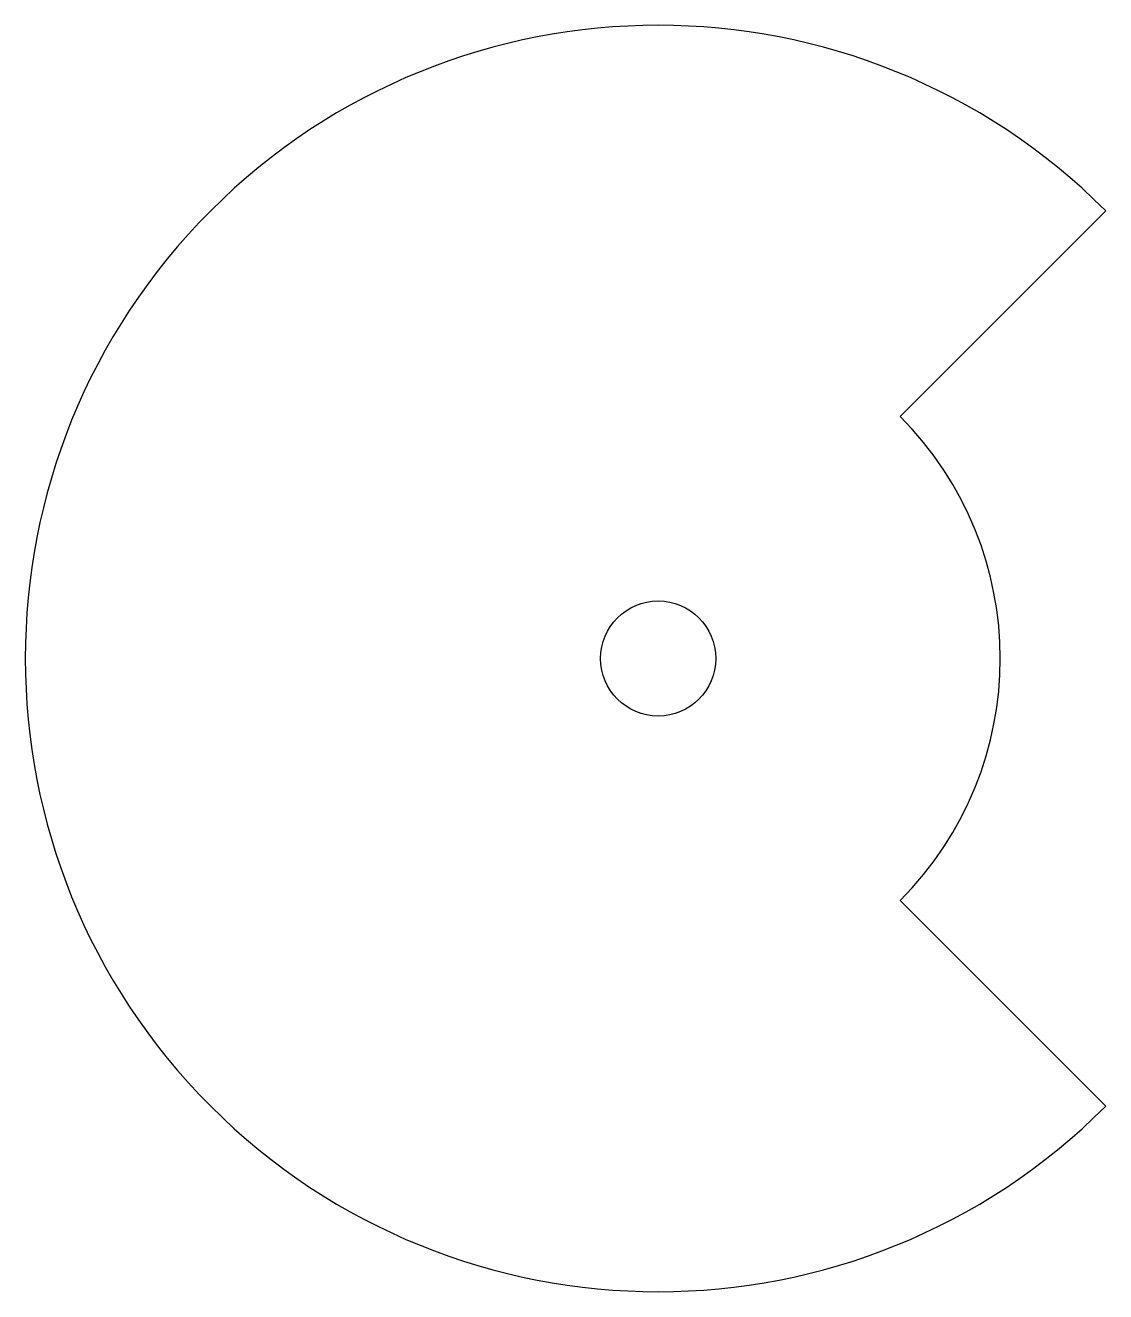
# Model space of a CAD drawing. Extents: x 33.5 to 61.7, y 103.5 to 136.5.
import ezdxf

# ---------------------------------------------------------------- set-up
doc = ezdxf.new("R2010")
doc.units = 0
doc.header["$MEASUREMENT"] = 0
doc.layers.add('VISIBLE', color=7, linetype='CONTINUOUS')

msp = doc.modelspace()

# ---------------------------------------------------------------- linework, layer by layer
at = {"layer": 'VISIBLE'}
for p, q in [((56.306, 126.306), (61.667, 131.667)), ((56.306, 113.694), (61.667, 108.333))]:
    msp.add_line(p, q, dxfattribs=at)
msp.add_circle((50, 120), 1.5, dxfattribs=at)
for radius, start, end in [(16.5, 45, 315), (8.918, 315, 45)]:
    msp.add_arc((50, 120), radius, start, end, dxfattribs=at)

doc.saveas('drawing.dxf')
